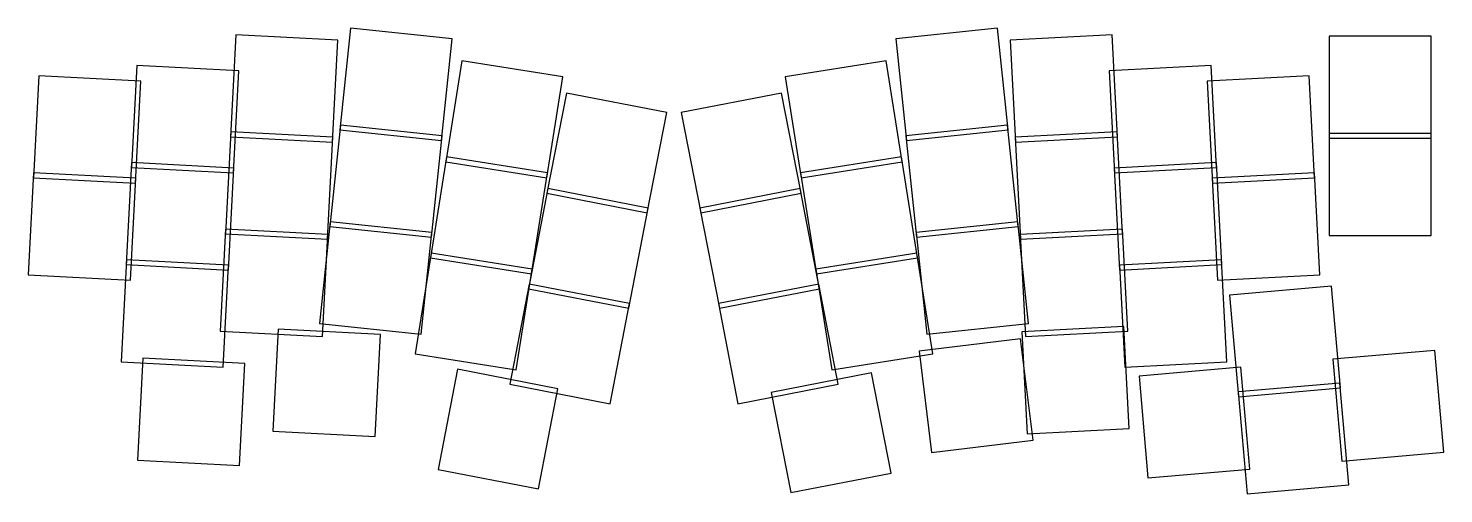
# Model space of a CAD drawing. Header units: millimetres. Extents: x 5 to 282, y 2 to 94.
import ezdxf

# ---------------------------------------------------------------- set-up
doc = ezdxf.new("R2010")
doc.units = ezdxf.units.MM

msp = doc.modelspace()

# ---------------------------------------------------------------- linework, layer by layer
at = {"layer": 'REF_r2_keys'}
for p, q in [((45.124082, 92.283644), (44.077363, 72.311053)), ((65.096673, 91.236925), (45.124082, 92.283644)), ((67.593951, 93.554921), (65.503381, 73.664483)), ((87.484389, 91.464352), (67.593951, 93.554921)), ((85.393819, 71.573914), (87.484389, 91.464352)), ((194.169038, 93.554921), (174.2786, 91.464352)), ((174.2786, 91.464352), (176.369169, 71.573914)), ((196.259607, 73.664483), (194.169038, 93.554921)), ((216.638906, 92.283644), (196.666315, 91.236925)), ((217.685625, 72.311053), (216.638906, 92.283644)), ((279.082237, 92.007972), (259.082237, 92.007972)), ((259.082237, 92.007972), (259.082237, 72.007972)), ((279.082237, 72.007972), (279.082237, 92.007972)), ((64.049954, 71.264334), (65.096673, 91.236925)), ((196.666315, 91.236925), (197.713035, 71.264334)), ((25.732663, 86.267809), (24.685944, 66.295219)), ((45.705253, 85.22109), (25.732663, 86.267809)), ((89.339611, 87.16958), (86.210922, 67.415813)), ((109.093378, 84.040891), (89.339611, 87.16958)), ((172.423378, 87.16958), (152.669611, 84.040891)), ((175.552067, 67.415813), (172.423378, 87.16958)), ((236.030326, 86.267809), (216.057735, 85.22109)), ((237.077045, 66.295219), (236.030326, 86.267809)), ((6.551762, 84.268921), (5.505043, 64.29633)), ((26.524353, 83.222202), (6.551762, 84.268921)), ((25.477634, 63.249611), (26.524353, 83.222202)), ((44.658534, 65.248499), (45.705253, 85.22109)), ((105.964688, 64.287124), (109.093378, 84.040891)), ((152.669611, 84.040891), (155.7983, 64.287124)), ((216.057735, 85.22109), (217.104454, 65.248499)), ((255.211226, 84.268921), (235.238636, 83.222202)), ((235.238636, 83.222202), (236.285355, 63.249611)), ((256.257946, 64.29633), (255.211226, 84.268921)), ((109.82714, 80.878485), (106.01096, 61.245942)), ((129.459684, 77.062306), (109.82714, 80.878485)), ((151.935849, 80.878485), (132.303305, 77.062306)), ((155.752028, 61.245942), (151.935849, 80.878485)), ((125.643504, 57.429762), (129.459684, 77.062306)), ((132.303305, 77.062306), (136.119485, 57.429762)), ((44.127073, 73.259551), (43.080353, 53.28696)), ((44.077363, 72.311053), (64.049954, 71.264334)), ((64.099663, 72.212831), (44.127073, 73.259551)), ((63.052944, 52.240241), (64.099663, 72.212831)), ((65.602663, 74.609079), (63.512094, 54.718641)), ((65.503381, 73.664483), (85.393819, 71.573914)), ((85.493101, 72.51851), (65.602663, 74.609079)), ((83.402532, 52.628072), (85.493101, 72.51851)), ((196.160325, 74.609079), (176.269888, 72.51851)), ((176.269888, 72.51851), (178.360457, 52.628072)), ((176.369169, 71.573914), (196.259607, 73.664483)), ((198.250895, 54.718641), (196.160325, 74.609079)), ((217.635916, 73.259551), (197.663325, 72.212831)), ((197.663325, 72.212831), (198.710044, 52.240241)), ((197.713035, 71.264334), (217.685625, 72.311053)), ((218.682635, 53.28696), (217.635916, 73.259551)), ((279.082238, 72.957771), (259.082238, 72.957771)), ((259.082238, 72.957771), (259.082238, 52.957771)), ((279.082238, 52.957771), (279.082238, 72.957771)), ((259.082237, 72.007972), (279.082237, 72.007972)), ((24.735653, 67.243716), (23.688934, 47.271126)), ((44.708244, 66.196997), (24.735653, 67.243716)), ((86.359504, 68.353919), (83.230814, 48.600152)), ((86.210922, 67.415813), (105.964688, 64.287124)), ((106.11327, 65.225229), (86.359504, 68.353919)), ((175.403485, 68.353919), (155.649718, 65.225229)), ((155.7983, 64.287124), (175.552067, 67.415813)), ((178.532174, 48.600152), (175.403485, 68.353919)), ((237.027336, 67.243716), (217.054745, 66.196997)), ((238.074055, 47.271126), (237.027336, 67.243716)), ((5.554752, 65.244828), (4.508033, 45.272237)), ((5.505043, 64.29633), (25.477634, 63.249611)), ((25.527343, 64.198108), (5.554752, 65.244828)), ((24.480624, 44.225518), (25.527343, 64.198108)), ((24.685944, 66.295219), (44.658534, 65.248499)), ((43.661524, 46.224406), (44.708244, 66.196997)), ((102.984581, 45.471463), (106.11327, 65.225229)), ((155.649718, 65.225229), (158.778408, 45.471463)), ((217.054745, 66.196997), (218.101464, 46.224406)), ((217.104454, 65.248499), (237.077045, 66.295219)), ((256.208236, 65.244828), (236.235646, 64.198108)), ((236.235646, 64.198108), (237.282365, 44.225518)), ((236.285355, 63.249611), (256.257946, 64.29633)), ((257.254955, 45.272237), (256.208236, 65.244828)), ((106.192191, 62.178291), (102.376011, 42.545747)), ((106.01096, 61.245942), (125.643504, 57.429762)), ((125.824735, 58.362111), (106.192191, 62.178291)), ((155.570798, 62.178291), (135.938254, 58.362111)), ((136.119485, 57.429762), (155.752028, 61.245942)), ((159.386977, 42.545747), (155.570798, 62.178291)), ((122.008555, 38.729567), (125.824735, 58.362111)), ((135.938254, 58.362111), (139.754434, 38.729567)), ((63.611376, 55.663238), (61.520806, 35.7728)), ((83.501813, 53.572668), (63.611376, 55.663238)), ((198.151613, 55.663238), (178.261175, 53.572668)), ((200.242182, 35.7728), (198.151613, 55.663238)), ((43.130063, 54.235458), (42.083344, 34.262867)), ((43.080353, 53.28696), (63.052944, 52.240241)), ((63.102653, 53.188738), (43.130063, 54.235458)), ((62.055934, 33.216148), (63.102653, 53.188738)), ((63.512094, 54.718641), (83.402532, 52.628072)), ((81.411244, 33.68223), (83.501813, 53.572668)), ((178.261175, 53.572668), (180.351744, 33.68223)), ((178.360457, 52.628072), (198.250895, 54.718641)), ((218.632926, 54.235458), (198.660335, 53.188738)), ((198.660335, 53.188738), (199.707054, 33.216148)), ((198.710044, 52.240241), (218.682635, 53.28696)), ((219.679645, 34.262867), (218.632926, 54.235458)), ((259.082238, 52.957771), (279.082238, 52.957771)), ((23.738643, 48.219623), (22.691924, 28.247033)), ((23.688934, 47.271126), (43.661524, 46.224406)), ((43.711234, 47.172904), (23.738643, 48.219623)), ((42.664515, 27.200313), (43.711234, 47.172904)), ((83.379396, 49.538258), (80.250707, 29.784491)), ((83.230814, 48.600152), (102.984581, 45.471463)), ((103.133163, 46.409568), (83.379396, 49.538258)), ((178.383592, 49.538258), (158.629826, 46.409568)), ((158.778408, 45.471463), (178.532174, 48.600152)), ((181.512282, 29.784491), (178.383592, 49.538258)), ((238.024346, 48.219623), (218.051755, 47.172904)), ((218.051755, 47.172904), (219.098474, 27.200313)), ((218.101464, 46.224406), (238.074055, 47.271126)), ((239.071065, 28.247033), (238.024346, 48.219623)), ((4.508033, 45.272237), (24.480624, 44.225518)), ((100.004474, 26.655802), (103.133163, 46.409568)), ((158.629826, 46.409568), (161.758515, 26.655802)), ((237.282365, 44.225518), (257.254955, 45.272237)), ((102.557242, 43.478096), (98.741062, 23.845552)), ((102.376011, 42.545747), (122.008555, 38.729567)), ((122.189786, 39.661916), (102.557242, 43.478096)), ((159.205747, 43.478096), (139.573203, 39.661916)), ((139.754434, 38.729567), (159.386977, 42.545747)), ((163.021926, 23.845552), (159.205747, 43.478096)), ((259.555838, 43.063197), (239.631944, 41.320082)), ((261.298953, 23.139303), (259.555838, 43.063197)), ((118.373606, 20.029372), (122.189786, 39.661916)), ((139.573203, 39.661916), (143.389383, 20.029372)), ((239.631944, 41.320082), (241.375059, 21.396188)), ((42.083344, 34.262867), (62.055934, 33.216148)), ((53.436469, 34.619837), (52.38975, 14.647246)), ((73.40906, 33.573118), (53.436469, 34.619837)), ((61.520806, 35.7728), (81.411244, 33.68223)), ((72.362341, 13.600527), (73.40906, 33.573118)), ((180.351744, 33.68223), (200.242182, 35.7728)), ((218.927641, 35.184947), (198.95505, 34.138228)), ((198.95505, 34.138228), (200.001769, 14.165637)), ((199.707054, 33.216148), (219.679645, 34.262867)), ((219.97436, 15.212356), (218.927641, 35.184947)), ((198.707605, 32.763322), (178.856682, 30.325935)), ((201.144992, 12.912399), (198.707605, 32.763322)), ((279.778705, 30.489007), (259.854811, 28.745892)), ((281.52182, 10.565113), (279.778705, 30.489007)), ((22.691924, 28.247033), (42.664515, 27.200313)), ((26.904808, 28.977448), (25.858089, 9.004858)), ((46.877399, 27.930729), (26.904808, 28.977448)), ((45.83068, 7.958138), (46.877399, 27.930729)), ((80.250707, 29.784491), (100.004474, 26.655802)), ((161.758515, 26.655802), (181.512282, 29.784491)), ((178.856682, 30.325935), (181.294069, 10.475012)), ((219.098474, 27.200313), (239.071065, 28.247033)), ((259.854811, 28.745892), (261.597926, 8.821998)), ((88.525851, 26.799782), (84.709671, 7.167238)), ((108.158394, 22.983602), (88.525851, 26.799782)), ((169.557664, 26.083791), (149.92512, 22.267611)), ((173.373844, 6.451247), (169.557664, 26.083791)), ((241.823687, 27.168373), (221.899793, 25.425259)), ((221.899793, 25.425259), (223.642908, 5.501365)), ((243.566802, 7.244479), (241.823687, 27.168373)), ((98.741062, 23.845552), (118.373606, 20.029372)), ((104.342215, 3.351058), (108.158394, 22.983602)), ((143.389383, 20.029372), (163.021926, 23.845552)), ((149.92512, 22.267611), (153.7413, 2.635067)), ((261.216156, 24.085678), (241.292262, 22.342563)), ((241.292262, 22.342563), (243.035377, 2.418669)), ((241.375059, 21.396188), (261.298953, 23.139303)), ((262.959271, 4.161784), (261.216156, 24.085678)), ((52.38975, 14.647246), (72.362341, 13.600527)), ((200.001769, 14.165637), (219.97436, 15.212356)), ((181.294069, 10.475012), (201.144992, 12.912399)), ((25.858089, 9.004858), (45.83068, 7.958138)), ((261.597926, 8.821998), (281.52182, 10.565113)), ((84.709671, 7.167238), (104.342215, 3.351058)), ((153.7413, 2.635067), (173.373844, 6.451247)), ((223.642908, 5.501365), (243.566802, 7.244479)), ((243.035377, 2.418669), (262.959271, 4.161784))]:
    msp.add_line(p, q, dxfattribs=at)

doc.saveas('drawing.dxf')
